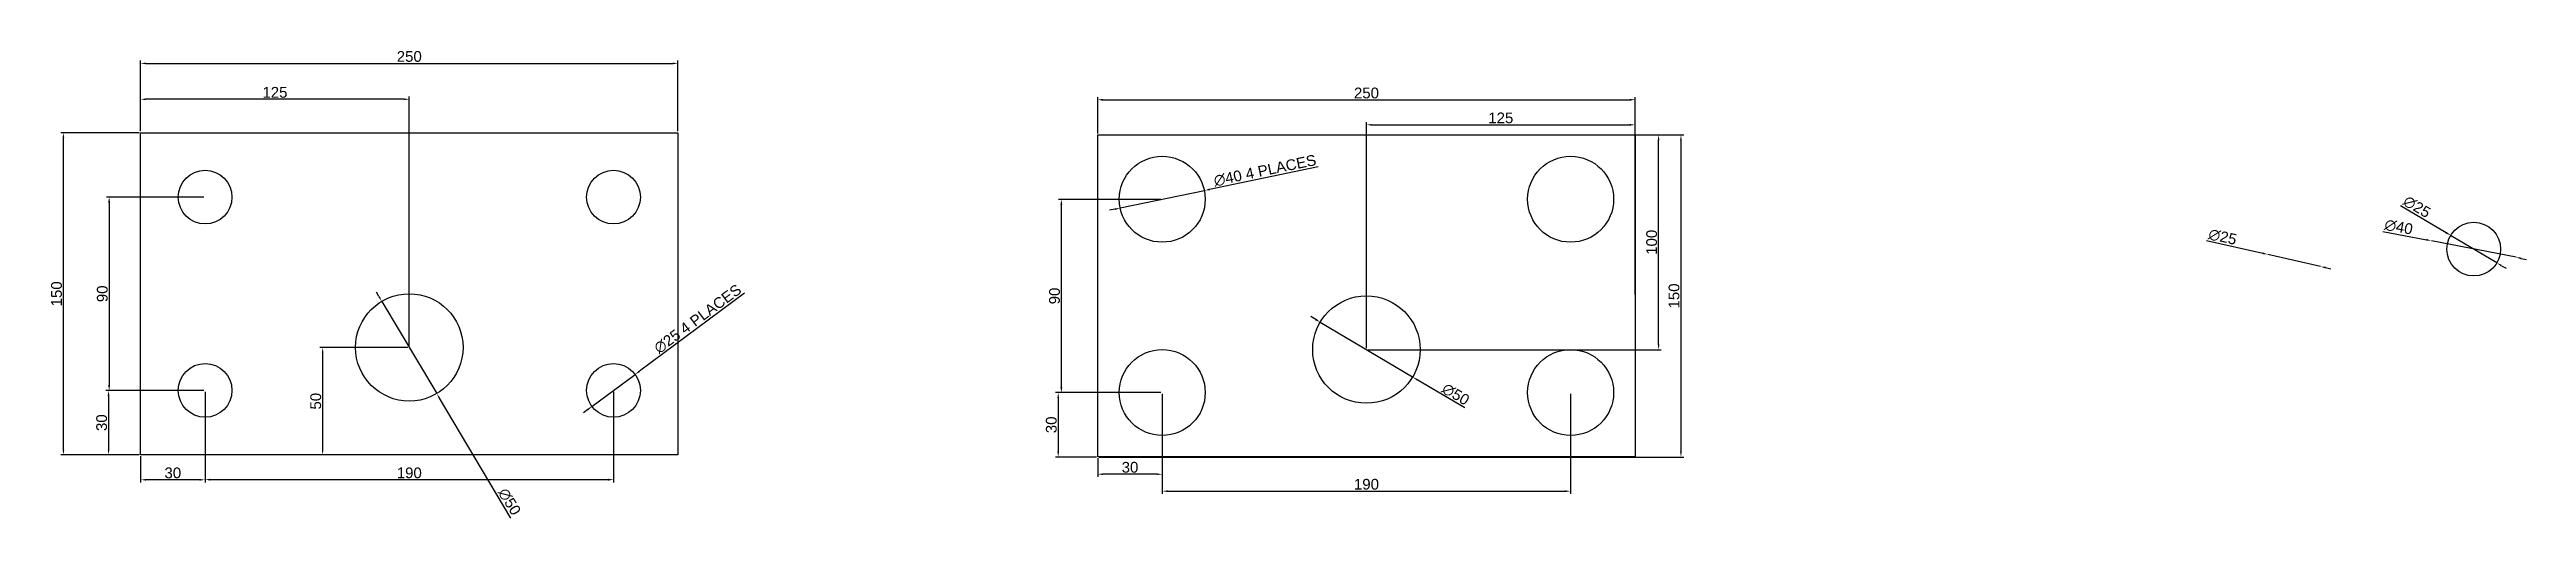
# Model space of a CAD drawing. Header units: millimetres. Extents: x 2946 to 4098, y 1756 to 1974.
import ezdxf

# ---------------------------------------------------------------- set-up
doc = ezdxf.new("R2010")
doc.units = ezdxf.units.MM
doc.styles.get("Standard").update_dxf_attribs({"font": 'arial.ttf'})
doc.dimstyles.new('ISO-25', dxfattribs={"dimtxt": 5, "dimasz": 2.5, "dimexe": 1.25, "dimexo": 0.625, "dimtad": 1, "dimtxsty": 'Standard', "dimcen": 2.5, "dimadec": 0, "dimazin": 0, "dimtfac": 1, "dimtmove": 0, "dimatfit": 3, "dimfxl": 1, "dimarcsym": 0})

# ---------------------------------------------------------------- blocks, each defined once
blk = doc.blocks.new('*D2')
at = {"color": 0, "lineweight": -2, "transparency": 16777216}
for p, q in [((2988.1, 1936.2), (2988.1, 1969.1)), ((2990.6, 1967.8), (3235.6, 1967.8)), ((3238.1, 1936.2), (3238.1, 1969.1))]:
    blk.add_line(p, q, dxfattribs=at)
at = {"color": 0, "transparency": 16777216}
for points in [[(2990.6, 1968.2), (2990.6, 1967.4), (2988.1, 1967.8)], [(3235.6, 1968.2), (3235.6, 1967.4), (3238.1, 1967.8)]]:
    blk.add_solid(points, dxfattribs=at)
at = {"layer": 'Defpoints', "color": 0, "transparency": 16777216}
for p in [(3238.1, 1967.8), (2988.1, 1935.5), (3238.1, 1935.5)]:
    blk.add_point(p, dxfattribs=at)
at = {"color": 0, "transparency": 16777216, "insert": (3113.1, 1971), "char_height": 5, "attachment_point": 5}
blk.add_mtext('250', dxfattribs=at)
blk = doc.blocks.new('*D4')
at = {"color": 0, "lineweight": -2, "transparency": 16777216}
for p, q in [((2987.5, 1935.5), (2951, 1935.5)), ((2952.2, 1788), (2952.2, 1933)), ((2987.5, 1785.5), (2951, 1785.5))]:
    blk.add_line(p, q, dxfattribs=at)
at = {"color": 0, "transparency": 16777216}
for points in [[(2951.8, 1933), (2952.6, 1933), (2952.2, 1935.5)], [(2951.8, 1788), (2952.6, 1788), (2952.2, 1785.5)]]:
    blk.add_solid(points, dxfattribs=at)
at = {"layer": 'Defpoints', "color": 0, "transparency": 16777216}
for p in [(2952.2, 1935.5), (2988.1, 1935.5), (2988.1, 1785.5)]:
    blk.add_point(p, dxfattribs=at)
at = {"color": 0, "transparency": 16777216, "insert": (2949, 1860.5), "char_height": 5, "attachment_point": 5, "rotation": 90}
blk.add_mtext('150', dxfattribs=at)
blk = doc.blocks.new('*D20')
at = {"color": 0, "lineweight": -2, "transparency": 16777216}
for p, q in [((3558.4, 1835.2), (3558.4, 1940.4)), ((3560.9, 1939.2), (3680.9, 1939.2)), ((3683.4, 1860.2), (3683.4, 1940.4))]:
    blk.add_line(p, q, dxfattribs=at)
at = {"color": 0, "transparency": 16777216}
for points in [[(3560.9, 1939.6), (3560.9, 1938.8), (3558.4, 1939.2)], [(3680.9, 1939.6), (3680.9, 1938.8), (3683.4, 1939.2)]]:
    blk.add_solid(points, dxfattribs=at)
at = {"layer": 'Defpoints', "color": 0, "transparency": 16777216}
for p in [(3683.4, 1939.2), (3683.4, 1859.5, -30), (3558.4, 1834.5, -30)]:
    blk.add_point(p, dxfattribs=at)
at = {"color": 0, "transparency": 16777216, "insert": (3620.9, 1942.4), "char_height": 5, "attachment_point": 5}
blk.add_mtext('125', dxfattribs=at)
blk = doc.blocks.new('*D21')
at = {"color": 0, "lineweight": -2, "transparency": 16777216}
for p, q in [((3559, 1934.5), (3695.5, 1934.5)), ((3694.3, 1837), (3694.3, 1932)), ((3559, 1834.5), (3695.5, 1834.5))]:
    blk.add_line(p, q, dxfattribs=at)
at = {"color": 0, "transparency": 16777216}
for points in [[(3693.9, 1932), (3694.7, 1932), (3694.3, 1934.5)], [(3693.9, 1837), (3694.7, 1837), (3694.3, 1834.5)]]:
    blk.add_solid(points, dxfattribs=at)
at = {"layer": 'Defpoints', "color": 0, "transparency": 16777216}
for p in [(3558.4, 1934.5, -30), (3694.3, 1934.5), (3558.4, 1834.5, -30)]:
    blk.add_point(p, dxfattribs=at)
at = {"color": 0, "transparency": 16777216, "insert": (3691.1, 1884.5), "char_height": 5, "attachment_point": 5, "rotation": 90}
blk.add_mtext('100', dxfattribs=at)
blk = doc.blocks.new('*D22')
at = {"color": 0, "lineweight": -2, "transparency": 16777216}
for p, q in [((3434, 1934.5), (3706, 1934.5)), ((3704.7, 1932), (3704.7, 1787)), ((3434, 1784.5), (3706, 1784.5))]:
    blk.add_line(p, q, dxfattribs=at)
at = {"color": 0, "transparency": 16777216}
for points in [[(3704.3, 1932), (3705.1, 1932), (3704.7, 1934.5)], [(3704.3, 1787), (3705.1, 1787), (3704.7, 1784.5)]]:
    blk.add_solid(points, dxfattribs=at)
at = {"layer": 'Defpoints', "color": 0, "transparency": 16777216}
for p in [(3433.4, 1934.5), (3433.4, 1784.5), (3704.7, 1784.5)]:
    blk.add_point(p, dxfattribs=at)
at = {"color": 0, "transparency": 16777216, "insert": (3701.5, 1859.5), "char_height": 5, "attachment_point": 5, "rotation": 90}
blk.add_mtext('150', dxfattribs=at)
blk = doc.blocks.new('*D23')
at = {"color": 0, "lineweight": -2, "transparency": 16777216}
for p, q in [((3433.4, 1935.2), (3433.4, 1952.1)), ((3435.9, 1950.9), (3680.9, 1950.9)), ((3683.4, 1935.2), (3683.4, 1952.1))]:
    blk.add_line(p, q, dxfattribs=at)
at = {"color": 0, "transparency": 16777216}
for points in [[(3435.9, 1951.3), (3435.9, 1950.4), (3433.4, 1950.9)], [(3680.9, 1951.3), (3680.9, 1950.4), (3683.4, 1950.9)]]:
    blk.add_solid(points, dxfattribs=at)
at = {"layer": 'Defpoints', "color": 0, "transparency": 16777216}
for p in [(3683.4, 1950.9), (3433.4, 1934.5), (3683.4, 1934.5)]:
    blk.add_point(p, dxfattribs=at)
at = {"color": 0, "transparency": 16777216, "insert": (3558.4, 1954), "char_height": 5, "attachment_point": 5}
blk.add_mtext('250', dxfattribs=at)
blk = doc.blocks.new('*D24')
at = {"color": 0, "lineweight": -2, "transparency": 16777216}
for p, q in [((3536, 1919.7), (3485.4, 1909.1)), ((3443.8, 1900.5), (3483, 1908.6)), ((3441.4, 1899.9), (3438.9, 1899.4))]:
    blk.add_line(p, q, dxfattribs=at)
at = {"color": 0, "transparency": 16777216}
for points in [[(3485.3, 1909.5), (3485.5, 1908.7), (3483, 1908.6)], [(3441.3, 1900.3), (3441.5, 1899.5), (3443.8, 1900.5)]]:
    blk.add_solid(points, dxfattribs=at)
at = {"layer": 'Defpoints', "color": 0, "transparency": 16777216}
for p in [(3483, 1908.6, -30), (3443.8, 1900.5, -30)]:
    blk.add_point(p, dxfattribs=at)
at = {"color": 0, "transparency": 16777216, "insert": (3511.2, 1917.9), "char_height": 5, "attachment_point": 5, "rotation": 11.7853}
blk.add_mtext('∅40 4 PLACES', dxfattribs=at)
blk = doc.blocks.new('*D25')
at = {"color": 0, "lineweight": -2, "transparency": 16777216}
for p, q in [((3463.4, 1813.9), (3463.4, 1767.3)), ((3653.4, 1813.9), (3653.4, 1767.3)), ((3465.9, 1768.6), (3650.9, 1768.6))]:
    blk.add_line(p, q, dxfattribs=at)
at = {"color": 0, "transparency": 16777216}
for points in [[(3465.9, 1769), (3465.9, 1768.2), (3463.4, 1768.6)], [(3650.9, 1769), (3650.9, 1768.2), (3653.4, 1768.6)]]:
    blk.add_solid(points, dxfattribs=at)
at = {"layer": 'Defpoints', "color": 0, "transparency": 16777216}
for p in [(3463.4, 1814.5), (3653.4, 1814.5), (3653.4, 1768.6)]:
    blk.add_point(p, dxfattribs=at)
at = {"color": 0, "transparency": 16777216, "insert": (3558.4, 1771.8), "char_height": 5, "attachment_point": 5}
blk.add_mtext('190', dxfattribs=at)
blk = doc.blocks.new('*D26')
at = {"color": 0, "lineweight": -2, "transparency": 16777216}
for p, q in [((3462.8, 1814.5), (3413.7, 1814.5)), ((3415, 1812), (3415, 1787)), ((3432.8, 1784.5), (3413.7, 1784.5))]:
    blk.add_line(p, q, dxfattribs=at)
at = {"color": 0, "transparency": 16777216}
for points in [[(3414.6, 1812), (3415.4, 1812), (3415, 1814.5)], [(3414.6, 1787), (3415.4, 1787), (3415, 1784.5)]]:
    blk.add_solid(points, dxfattribs=at)
at = {"layer": 'Defpoints', "color": 0, "transparency": 16777216}
for p in [(3463.4, 1814.5), (3415, 1784.5), (3433.4, 1784.5)]:
    blk.add_point(p, dxfattribs=at)
at = {"color": 0, "transparency": 16777216, "insert": (3411.8, 1799.5), "char_height": 5, "attachment_point": 5, "rotation": 90}
blk.add_mtext('30', dxfattribs=at)
blk = doc.blocks.new('*D27')
at = {"color": 0, "lineweight": -2, "transparency": 16777216}
for p, q in [((3463.4, 1813.9), (3463.4, 1775.3)), ((3433.4, 1783.9), (3433.4, 1775.3)), ((3460.9, 1776.5), (3435.9, 1776.5))]:
    blk.add_line(p, q, dxfattribs=at)
at = {"color": 0, "transparency": 16777216}
for points in [[(3435.9, 1776.9), (3435.9, 1776.1), (3433.4, 1776.5)], [(3460.9, 1776.9), (3460.9, 1776.1), (3463.4, 1776.5)]]:
    blk.add_solid(points, dxfattribs=at)
at = {"layer": 'Defpoints', "color": 0, "transparency": 16777216}
for p in [(3463.4, 1814.5), (3433.4, 1784.5), (3433.4, 1776.5)]:
    blk.add_point(p, dxfattribs=at)
at = {"color": 0, "transparency": 16777216, "insert": (3448.4, 1779.7), "char_height": 5, "attachment_point": 5}
blk.add_mtext('30', dxfattribs=at)
blk = doc.blocks.new('*D28')
at = {"color": 0, "lineweight": -2, "transparency": 16777216}
for p, q in [((3462.8, 1904.5), (3415.2, 1904.5)), ((3416.5, 1817), (3416.5, 1902)), ((3462.8, 1814.5), (3415.2, 1814.5))]:
    blk.add_line(p, q, dxfattribs=at)
at = {"color": 0, "transparency": 16777216}
for points in [[(3416, 1902), (3416.9, 1902), (3416.5, 1904.5)], [(3416, 1817), (3416.9, 1817), (3416.5, 1814.5)]]:
    blk.add_solid(points, dxfattribs=at)
at = {"layer": 'Defpoints', "color": 0, "transparency": 16777216}
for p in [(3416.5, 1904.5), (3463.4, 1904.5), (3463.4, 1814.5)]:
    blk.add_point(p, dxfattribs=at)
at = {"color": 0, "transparency": 16777216, "insert": (3413.3, 1859.5), "char_height": 5, "attachment_point": 5, "rotation": 90}
blk.add_mtext('90', dxfattribs=at)
blk = doc.blocks.new('*D29')
at = {"color": 0, "lineweight": -2, "transparency": 16777216}
for p, q in [((3534.8, 1848.6), (3532.6, 1849.9)), ((3536.9, 1847.3), (3579.9, 1821.8)), ((3604.1, 1807.4), (3582, 1820.5))]:
    blk.add_line(p, q, dxfattribs=at)
at = {"color": 0, "transparency": 16777216}
for points in [[(3535, 1849), (3534.5, 1848.2), (3536.9, 1847.3)], [(3582.2, 1820.8), (3581.8, 1820.1), (3579.9, 1821.8)]]:
    blk.add_solid(points, dxfattribs=at)
at = {"layer": 'Defpoints', "color": 0, "transparency": 16777216}
for p in [(3536.9, 1847.3, -120), (3579.9, 1821.8, -120)]:
    blk.add_point(p, dxfattribs=at)
at = {"color": 0, "transparency": 16777216, "insert": (3599.9, 1813.7), "char_height": 5, "attachment_point": 5, "rotation": 329.2637}
blk.add_mtext('∅50', dxfattribs=at)
blk = doc.blocks.new('*D33')
at = {"color": 0, "lineweight": -2, "transparency": 16777216}
for p, q in [((3949.2, 1885.4), (3975.4, 1879.4)), ((4002.2, 1873.2), (3977.8, 1878.8)), ((4004.6, 1872.7), (4007, 1872.1))]:
    blk.add_line(p, q, dxfattribs=at)
at = {"color": 0, "transparency": 16777216}
for points in [[(3975.4, 1879.8), (3975.3, 1879), (3977.8, 1878.8)], [(4004.7, 1873.1), (4004.5, 1872.3), (4002.2, 1873.2)]]:
    blk.add_solid(points, dxfattribs=at)
at = {"layer": 'Defpoints', "color": 0, "transparency": 16777216}
for p in [(3977.8, 1878.8, -2), (4002.2, 1873.2, -2)]:
    blk.add_point(p, dxfattribs=at)
at = {"color": 0, "transparency": 16777216, "insert": (3956.7, 1887), "char_height": 5, "attachment_point": 5, "rotation": 347.106}
blk.add_mtext('∅25', dxfattribs=at)
blk = doc.blocks.new('*D35')
at = {"color": 0, "lineweight": -2, "transparency": 16777216}
for p, q in [((4039.4, 1901.7), (4060.7, 1889)), ((4084.3, 1874.9), (4062.8, 1887.7)), ((4086.4, 1873.6), (4088.6, 1872.4))]:
    blk.add_line(p, q, dxfattribs=at)
at = {"color": 0, "transparency": 16777216}
for points in [[(4060.9, 1889.4), (4060.4, 1888.6), (4062.8, 1887.7)], [(4086.6, 1874), (4086.2, 1873.3), (4084.3, 1874.9)]]:
    blk.add_solid(points, dxfattribs=at)
at = {"layer": 'Defpoints', "color": 0, "transparency": 16777216}
for p in [(4062.8, 1887.7), (4084.3, 1874.9)]:
    blk.add_point(p, dxfattribs=at)
at = {"color": 0, "transparency": 16777216, "insert": (4047.1, 1901), "char_height": 5, "attachment_point": 5, "rotation": 329.175}
blk.add_mtext('∅25', dxfattribs=at)
blk = doc.blocks.new('*D36')
at = {"color": 0, "lineweight": -2, "transparency": 16777216}
for p, q in [((4031.2, 1889.6), (4051.5, 1885.7)), ((4093.2, 1877.5), (4053.9, 1885.2)), ((4095.6, 1877), (4098.1, 1876.5))]:
    blk.add_line(p, q, dxfattribs=at)
at = {"color": 0, "transparency": 16777216}
for points in [[(4051.5, 1886.1), (4051.4, 1885.2), (4053.9, 1885.2)], [(4095.7, 1877.4), (4095.5, 1876.6), (4093.2, 1877.5)]]:
    blk.add_solid(points, dxfattribs=at)
at = {"layer": 'Defpoints', "color": 0, "transparency": 16777216}
for p in [(4053.9, 1885.2, -2), (4093.2, 1877.5, -2)]:
    blk.add_point(p, dxfattribs=at)
at = {"color": 0, "transparency": 16777216, "insert": (4038.6, 1891.6), "char_height": 5, "attachment_point": 5, "rotation": 348.8874}
blk.add_mtext('∅40', dxfattribs=at)
blk = doc.blocks.new('*D37')
at = {"color": 0, "lineweight": -2, "transparency": 16777216}
for p, q in [((3017.5, 1905.5), (2972.2, 1905.5)), ((2973.5, 1903), (2973.5, 1818)), ((3017.5, 1815.5), (2972.2, 1815.5))]:
    blk.add_line(p, q, dxfattribs=at)
at = {"color": 0, "transparency": 16777216}
for points in [[(2973, 1903), (2973.9, 1903), (2973.5, 1905.5)], [(2973, 1818), (2973.9, 1818), (2973.5, 1815.5)]]:
    blk.add_solid(points, dxfattribs=at)
at = {"layer": 'Defpoints', "color": 0, "transparency": 16777216}
for p in [(3018.1, 1905.5), (2973.5, 1815.5), (3018.1, 1815.5)]:
    blk.add_point(p, dxfattribs=at)
at = {"color": 0, "transparency": 16777216, "insert": (2970.3, 1860.5), "char_height": 5, "attachment_point": 5, "rotation": 90}
blk.add_mtext('90', dxfattribs=at)
blk = doc.blocks.new('*D38')
at = {"color": 0, "lineweight": -2, "transparency": 16777216}
for p, q in [((3017.5, 1815.5), (2971.9, 1815.5)), ((2973.2, 1813), (2973.2, 1788)), ((2987.5, 1785.5), (2971.9, 1785.5))]:
    blk.add_line(p, q, dxfattribs=at)
at = {"color": 0, "transparency": 16777216}
for points in [[(2972.8, 1813), (2973.6, 1813), (2973.2, 1815.5)], [(2972.8, 1788), (2973.6, 1788), (2973.2, 1785.5)]]:
    blk.add_solid(points, dxfattribs=at)
at = {"layer": 'Defpoints', "color": 0, "transparency": 16777216}
for p in [(3018.1, 1815.5), (2973.2, 1785.5), (2988.1, 1785.5)]:
    blk.add_point(p, dxfattribs=at)
at = {"color": 0, "transparency": 16777216, "insert": (2970, 1800.5), "char_height": 5, "attachment_point": 5, "rotation": 90}
blk.add_mtext('30', dxfattribs=at)
blk = doc.blocks.new('*D39')
at = {"color": 0, "lineweight": -2, "transparency": 16777216}
for p, q in [((3018.1, 1814.9), (3018.1, 1772.6)), ((2988.1, 1784.9), (2988.1, 1772.6)), ((3015.6, 1773.9), (2990.6, 1773.9))]:
    blk.add_line(p, q, dxfattribs=at)
at = {"color": 0, "transparency": 16777216}
for points in [[(2990.6, 1774.3), (2990.6, 1773.5), (2988.1, 1773.9)], [(3015.6, 1774.3), (3015.6, 1773.5), (3018.1, 1773.9)]]:
    blk.add_solid(points, dxfattribs=at)
at = {"layer": 'Defpoints', "color": 0, "transparency": 16777216}
for p in [(3018.1, 1815.5), (2988.1, 1785.5), (2988.1, 1773.9)]:
    blk.add_point(p, dxfattribs=at)
at = {"color": 0, "transparency": 16777216, "insert": (3003.1, 1777.1), "char_height": 5, "attachment_point": 5}
blk.add_mtext('30', dxfattribs=at)
blk = doc.blocks.new('*D40')
at = {"color": 0, "lineweight": -2, "transparency": 16777216}
for p, q in [((3018.1, 1814.9), (3018.1, 1772.7)), ((3208.1, 1814.9), (3208.1, 1772.7)), ((3020.6, 1774), (3205.6, 1774))]:
    blk.add_line(p, q, dxfattribs=at)
at = {"color": 0, "transparency": 16777216}
for points in [[(3020.6, 1774.4), (3020.6, 1773.5), (3018.1, 1774)], [(3205.6, 1774.4), (3205.6, 1773.5), (3208.1, 1774)]]:
    blk.add_solid(points, dxfattribs=at)
at = {"layer": 'Defpoints', "color": 0, "transparency": 16777216}
for p in [(3018.1, 1815.5), (3208.1, 1815.5), (3208.1, 1774)]:
    blk.add_point(p, dxfattribs=at)
at = {"color": 0, "transparency": 16777216, "insert": (3113.1, 1777.1), "char_height": 5, "attachment_point": 5}
blk.add_mtext('190', dxfattribs=at)
blk = doc.blocks.new('*D41')
at = {"color": 0, "lineweight": -2, "transparency": 16777216}
for p, q in [((2988.1, 1936.2), (2988.1, 1952.4)), ((3110.6, 1951.1), (2990.6, 1951.1)), ((3113.1, 1836.2), (3113.1, 1952.4))]:
    blk.add_line(p, q, dxfattribs=at)
at = {"color": 0, "transparency": 16777216}
for points in [[(2990.6, 1951.5), (2990.6, 1950.7), (2988.1, 1951.1)], [(3110.6, 1951.5), (3110.6, 1950.7), (3113.1, 1951.1)]]:
    blk.add_solid(points, dxfattribs=at)
at = {"layer": 'Defpoints', "color": 0, "transparency": 16777216}
for p in [(2988.1, 1951.1), (2988.1, 1935.5), (3113.1, 1835.5)]:
    blk.add_point(p, dxfattribs=at)
at = {"color": 0, "transparency": 16777216, "insert": (3050.6, 1954.3), "char_height": 5, "attachment_point": 5}
blk.add_mtext('125', dxfattribs=at)
blk = doc.blocks.new('*D42')
at = {"color": 0, "lineweight": -2, "transparency": 16777216}
for p, q in [((3112.5, 1835.5), (3071.5, 1835.5)), ((3072.8, 1833), (3072.8, 1788)), ((3112.5, 1785.5), (3071.5, 1785.5))]:
    blk.add_line(p, q, dxfattribs=at)
at = {"color": 0, "transparency": 16777216}
for points in [[(3072.4, 1833), (3073.2, 1833), (3072.8, 1835.5)], [(3072.4, 1788), (3073.2, 1788), (3072.8, 1785.5)]]:
    blk.add_solid(points, dxfattribs=at)
at = {"layer": 'Defpoints', "color": 0, "transparency": 16777216}
for p in [(3113.1, 1835.5), (3072.8, 1785.5), (3113.1, 1785.5)]:
    blk.add_point(p, dxfattribs=at)
at = {"color": 0, "transparency": 16777216, "insert": (3069.6, 1810.5), "char_height": 5, "attachment_point": 5, "rotation": 90}
blk.add_mtext('50', dxfattribs=at)
blk = doc.blocks.new('*D43')
at = {"color": 0, "lineweight": -2, "transparency": 16777216}
for p, q in [((3269, 1860.8), (3220.2, 1824.5)), ((3198.1, 1808.1), (3218.2, 1823)), ((3196.1, 1806.6), (3194.1, 1805.1))]:
    blk.add_line(p, q, dxfattribs=at)
at = {"color": 0, "transparency": 16777216}
for points in [[(3219.9, 1824.8), (3220.4, 1824.1), (3218.2, 1823)], [(3195.8, 1806.9), (3196.3, 1806.3), (3198.1, 1808.1)]]:
    blk.add_solid(points, dxfattribs=at)
at = {"layer": 'Defpoints', "color": 0, "transparency": 16777216}
for p in [(3218.2, 1823, -30), (3198.1, 1808.1, -30)]:
    blk.add_point(p, dxfattribs=at)
at = {"color": 0, "transparency": 16777216, "insert": (3247.3, 1848.8), "char_height": 5, "attachment_point": 5, "rotation": 36.5894}
blk.add_mtext('∅25 4 PLACES', dxfattribs=at)
blk = doc.blocks.new('*D44')
at = {"color": 0, "lineweight": -2, "transparency": 16777216}
for p, q in [((3099, 1859.2), (3097.8, 1861.3)), ((3100.3, 1857), (3125.9, 1814.1)), ((3160.4, 1756.1), (3127.2, 1811.9))]:
    blk.add_line(p, q, dxfattribs=at)
at = {"color": 0, "transparency": 16777216}
for points in [[(3099.4, 1859.4), (3098.7, 1859), (3100.3, 1857)], [(3127.5, 1812.1), (3126.8, 1811.7), (3125.9, 1814.1)]]:
    blk.add_solid(points, dxfattribs=at)
at = {"layer": 'Defpoints', "color": 0, "transparency": 16777216}
for p in [(3100.3, 1857, -30), (3125.9, 1814.1, -30)]:
    blk.add_point(p, dxfattribs=at)
at = {"color": 0, "transparency": 16777216, "insert": (3159.7, 1763.7), "char_height": 5, "attachment_point": 5, "rotation": 300.7778}
blk.add_mtext('∅50', dxfattribs=at)

msp = doc.modelspace()

# ---------------------------------------------------------------- linework, layer by layer
for p, q in [((2988.116, 1935.541), (3238.116, 1935.541)), ((2988.116, 1785.541), (2988.116, 1935.541)), ((3238.116, 1935.541), (3238.116, 1785.541)), ((3433.391, 1934.537), (3683.391, 1934.537)), ((3433.391, 1784.537), (3433.391, 1934.537)), ((3683.391, 1934.537), (3683.391, 1784.537)), ((3238.116, 1785.541), (2988.116, 1785.541)), ((3683.391, 1784.537), (3433.391, 1784.537))]:
    msp.add_line(p, q)
for centre, radius in [((3463.391, 1904.537), 20), ((3653.391, 1904.537), 20), ((3018.116, 1905.541), 12.5), ((3208.116, 1905.541), 12.5), ((4073.533, 1881.322), 12.5), ((3113.116, 1835.541), 25), ((3558.391, 1834.537, -30), 25), ((3463.391, 1814.537), 20), ((3653.391, 1814.537), 20), ((3018.116, 1815.541), 12.5), ((3208.116, 1815.541), 12.5)]:
    msp.add_circle(centre, radius)

# ---------------------------------------------------------------- dimensions: what is measured, and where the dimension line sits
for base, p1, p2, picture, middle in [((3238.116, 1967.822), (2988.116, 1935.541), (3238.116, 1935.541), '*D2', (3113.116, 1971)), ((2988.116, 1773.882), (3018.116, 1815.541), (2988.116, 1785.541), '*D39', (3003.116, 1777.062)), ((3208.116, 1773.957), (3018.116, 1815.541), (3208.116, 1815.541), '*D40', (3113.116, 1777.135)), ((3433.391, 1776.502), (3463.391, 1814.537), (3433.391, 1784.537), '*D27', (3448.391, 1779.682)), ((3653.391, 1768.582), (3463.391, 1814.537), (3653.391, 1814.537), '*D25', (3558.391, 1771.76))]:
    dim = msp.add_linear_dim(base=base, p1=p1, p2=p2, dimstyle='ISO-25')
    dim.commit()
    dim.dimension.update_dxf_attribs({"geometry": picture, "text_midpoint": middle})
for base, p1, p2, angle, picture, middle in [((2988.116, 1951.103), (3113.116, 1835.541), (2988.116, 1935.541), 180, '*D41', (3050.616, 1954.281)), ((3683.391, 1950.853), (3433.391, 1934.537), (3683.391, 1934.537), 180, '*D23', (3558.391, 1954.031)), ((2952.203, 1935.541), (2988.116, 1785.541), (2988.116, 1935.541), 90, '*D4', (2949.025, 1860.541)), ((3704.703, 1784.537), (3433.391, 1934.537), (3433.391, 1784.537), 90, '*D22', (3701.525, 1859.537)), ((3694.276, 1934.537), (3558.391, 1834.537, -30), (3558.391, 1934.537, -30), 90, '*D21', (3691.098, 1884.537)), ((2973.45, 1815.541), (3018.116, 1905.541), (3018.116, 1815.541), 270, '*D37', (2970.272, 1860.541)), ((3416.451, 1904.537), (3463.391, 1814.537), (3463.391, 1904.537), 90, '*D28', (3413.273, 1859.537)), ((3072.78, 1785.541), (3113.116, 1835.541), (3113.116, 1785.541), 270, '*D42', (3069.602, 1810.541)), ((2973.194, 1785.541), (3018.116, 1815.541), (2988.116, 1785.541), 270, '*D38', (2970.015, 1800.541)), ((3414.976, 1784.537), (3463.391, 1814.537), (3433.391, 1784.537), 270, '*D26', (3411.796, 1799.537))]:
    dim = msp.add_linear_dim(base=base, p1=p1, p2=p2, angle=angle, dimstyle='ISO-25')
    dim.commit()
    dim.dimension.update_dxf_attribs({"geometry": picture, "text_midpoint": middle})
dim = msp.add_linear_dim(base=(3683.391, 1939.185), p1=(3558.391, 1834.537, -30), p2=(3683.391, 1859.537, -30), angle=180, dimstyle='ISO-25')
dim.commit()
dim.dimension.update_dxf_attribs({"geometry": '*D20', "text_midpoint": (3620.891, 1939.185), "dimtype": 160})
for p1, p2, picture, middle in [((3443.813, 1900.452, -30), (3482.97, 1908.622, -30), '*D24', (3511.914, 1914.661)), ((3198.079, 1808.09, -30), (3218.152, 1822.992, -30), '*D43', (3249.319, 1846.129))]:
    dim = msp.add_diameter_dim_2p(p1=p1, p2=p2, text='<> 4 PLACES', dimstyle='ISO-25')
    dim.commit()
    dim.dimension.update_dxf_attribs({"geometry": picture, "text_midpoint": middle, "dimtype": 163})
for p1, p2, picture, middle in [((4084.267, 1874.916), (4062.798, 1887.727), '*D35', (4045.395, 1898.112)), ((4002.162, 1873.242, -2), (3977.792, 1878.82, -2), '*D33', (3955.973, 1883.815)), ((4093.158, 1877.467, -2), (4053.908, 1885.176, -2), '*D36', (4037.983, 1888.304)), ((3100.323, 1857.02, -30), (3125.909, 1814.062, -30), '*D44', (3156.891, 1762.042)), ((3536.903, 1847.314, -120), (3579.879, 1821.76, -120), '*D29', (3598.164, 1810.888))]:
    dim = msp.add_diameter_dim_2p(p1=p1, p2=p2, dimstyle='ISO-25')
    dim.commit()
    dim.dimension.update_dxf_attribs({"geometry": picture, "text_midpoint": middle, "dimtype": 163})

doc.saveas('drawing.dxf')
